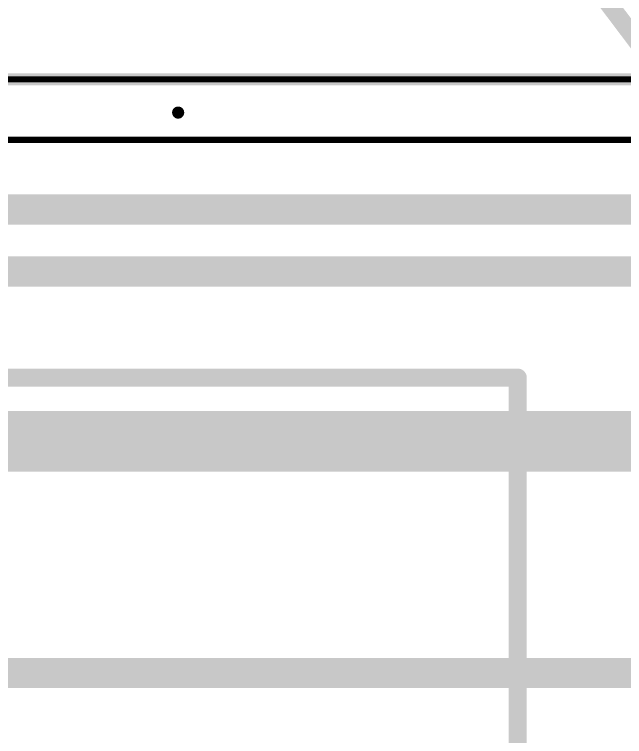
# Model space of a CAD drawing. Header units: millimetres. Extents: x 3219 to 51106, y -14166 to 2063.
# Drawn here: x 5657.53 to 5667.59, y 1799.66 to 1811.58 of the extents above; entities that cross this region are included whole.
import ezdxf

# ---------------------------------------------------------------- set-up
doc = ezdxf.new("R2010")
doc.units = ezdxf.units.MM
doc.layers.get('0').update_dxf_attribs({"lineweight": 53})
for name, color, linetype in [('Bottom Layer', 5, 'Continuous'), ('Mechanical 15', 56, 'Continuous'), ('Top 3D Body', 76, 'Continuous'), ('Top Layer', 1, 'Continuous'), ('Top Overlay', 2, 'Continuous')]:
    doc.layers.add(name, color=color, linetype=linetype)

# ---------------------------------------------------------------- blocks, each defined once
blk = doc.blocks.new('DAR71210TU_13')
at = {"layer": 'Mechanical 15'}
blk.add_lwpolyline([(-5.6, 8.9, 0.1, 0.1, 0), (-5.6, -8.9, 0.1, 0.1, 0)], format="xyseb", dxfattribs=at)
at = {"layer": 'Top 3D Body'}
blk.add_lwpolyline([(-4.6, 7.9, 0.1, 0.1, 0), (-4.6, -7.9, 0.1, 0.1, 0)], format="xyseb", dxfattribs=at)
at = {"layer": 'Top Overlay'}
for points in [[(-4.6, 7.9, 0.2, 0.2, 0), (-4.6, -7.9, 0.2, 0.2, 0)], [(-5.2, 0, 0.1, 0.1, -1), (-5.1, 0, 0.1, 0.1, 0)], [(-5.1, 0, 0.1, 0.1, -1), (-5.2, 0, 0.1, 0.1, 0)]]:
    blk.add_lwpolyline(points, format="xyseb", dxfattribs=at)
for points in [[(-5.225, 0, 0.05, 0.05, 1), (-5.175, 0, 0.05, 0.05, 1)], [(-5.225, 0, 0.05, 0.05, 1), (-5.175, 0, 0.05, 0.05, 1)], [(-5.125, 0, 0.05, 0.05, 1), (-5.075, 0, 0.05, 0.05, 1)], [(-5.125, 0, 0.05, 0.05, 1), (-5.075, 0, 0.05, 0.05, 1)]]:
    blk.add_lwpolyline(points, format="xyseb", close=True, dxfattribs=at)

msp = doc.modelspace()

# ---------------------------------------------------------------- linework, layer by layer
at = {"layer": 'Bottom Layer'}
msp.add_lwpolyline([(5656.618, 1804.533, 1, 1, 0), (5668.83, 1804.533, 1, 1, 0)], format="xyseb", dxfattribs=at)
at = {"layer": 'Top Layer'}
for points in [[(5653.75, 1808.358, 0.5, 0.5, 0), (5671.356, 1808.358, 0.5, 0.5, 0)], [(5653.829, 1807.333, 0.5, 0.5, 0), (5675.35, 1807.333, 0.5, 0.5, 0)], [(5651.879, 1800.708, 0.5, 0.5, 0), (5697.011, 1800.708, 0.5, 0.5, 0)]]:
    msp.add_lwpolyline(points, format="xyseb", dxfattribs=at)
at = {"layer": 'Top Overlay'}
for points in [[(5664.862, 1815.024, 0.3, 0.3, 0), (5673.417, 1803.684, 0.3, 0.3, 0)], [(5619.154, 1805.583, 0.3, 0.3, 0), (5665.829, 1805.583, 0.3, 0.3, 0)], [(5665.829, 1791.883, 0.3, 0.3, 0), (5665.829, 1805.583, 0.3, 0.3, 0)]]:
    msp.add_lwpolyline(points, format="xyseb", dxfattribs=at)
msp.add_lwpolyline([(5665.754, 1805.583, 0.15, 0.15, 1), (5665.904, 1805.583, 0.15, 0.15, 1)], format="xyseb", close=True, dxfattribs=at)
msp.add_lwpolyline([(5665.754, 1805.583, 0.15, 0.15, 1), (5665.904, 1805.583, 0.15, 0.15, 1)], format="xyseb", close=True, dxfattribs=at)

# ---------------------------------------------------------------- block references
at = {"rotation": 90}
msp.add_blockref('DAR71210TU_13', (5660.229, 1815.108), dxfattribs=at)

doc.saveas('drawing.dxf')
